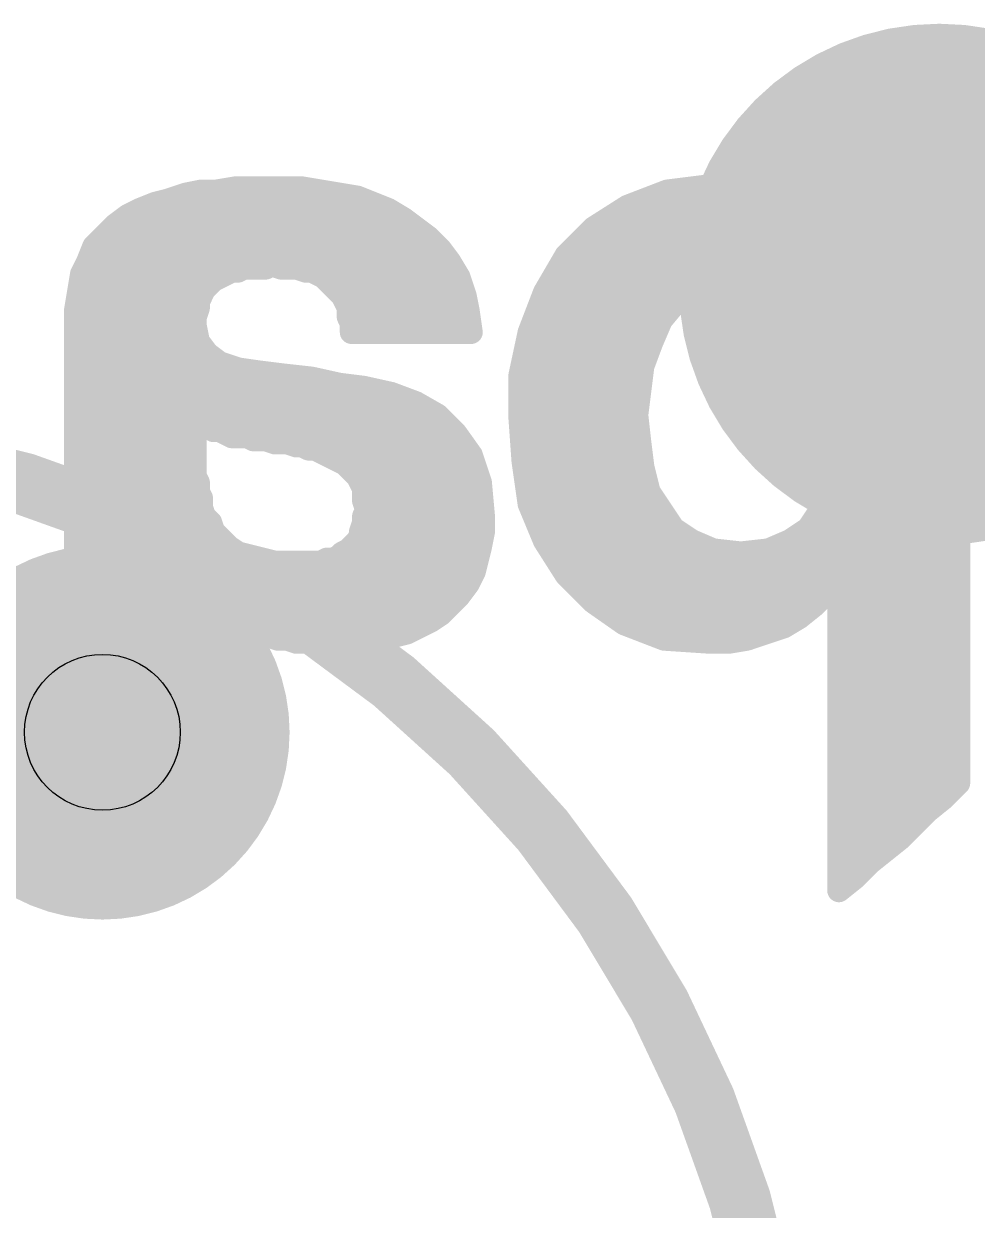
# Model space of a CAD drawing. Extents: x -39 to 68, y -12 to 30.
# Drawn here: x 13.713 to 16.824, y 18.762 to 22.63 of the extents above; entities that cross this region are included whole.
import ezdxf

# ---------------------------------------------------------------- set-up
doc = ezdxf.new("R2010")
doc.units = 0
for name, color, linetype in [('17', 110, 'CONTINUOUS'), ('21', 41, 'CONTINUOUS'), ('22', 40, 'CONTINUOUS'), ('30', 253, 'CONTINUOUS'), ('44', 253, 'CONTINUOUS')]:
    doc.layers.add(name, color=color, linetype=linetype)

# ---------------------------------------------------------------- blocks, each defined once
blk = doc.blocks.new('ROUNDP')
at = {"const_width": 0.5}
blk.add_lwpolyline([(0, -0.25, 1), (0, 0.25, 1), (0, -0.25)], format="xyb", dxfattribs=at)

msp = doc.modelspace()

# ---------------------------------------------------------------- linework, layer by layer
at = {"layer": '21'}
for points, const_width in [([(16.7, 21.38, 1), (16.7, 22.18, 1), (16.7, 21.38)], 0.9), ([(12.7, 14.28, 1), (12.7, 21.28, 1), (12.7, 14.28)], 0.2032)]:
    msp.add_lwpolyline(points, format="xyb", dxfattribs=dict(at, const_width=const_width))
at = {"layer": '22', "const_width": 0.0762}
for points in [[(14.4025, 22.094), (14.3425, 22.084)], [(14.6225, 22.094), (14.4025, 22.094)], [(14.8025, 22.064), (14.6225, 22.094)], [(15.9725, 22.104), (15.8125, 22.084)], [(15.9245, 22.098), (16.0085, 22.098)], [(16.1525, 22.074), (15.9725, 22.104)], [(14.1825, 22.054), (14.1425, 22.044)], [(14.2425, 22.074), (14.1825, 22.054)], [(14.2925, 22.084), (14.2425, 22.074)], [(14.3425, 22.084), (14.2925, 22.084)], [(14.9025, 22.024), (14.8025, 22.064)], [(15.8125, 22.084), (15.6825, 22.034)], [(16.2125, 22.044), (16.1525, 22.074)], [(16.4425, 22.054), (16.3925, 22.064)], [(16.3925, 22.064), (16.3925, 21.884)], [(16.4825, 22.044), (16.4425, 22.054)], [(14.0925, 22.024), (14.0525, 22.004)], [(14.0881, 22.0218), (14.9062, 22.0218)], [(14.1425, 22.044), (14.0925, 22.024)], [(14.9525, 21.994), (14.9025, 22.024)], [(15.6825, 22.034), (15.5725, 21.964)], [(15.6633, 22.0218), (16.2495, 22.0218)], [(16.3125, 21.984), (16.2125, 22.044)], [(16.3925, 22.0218), (16.6335, 22.0218)], [(16.5825, 22.024), (16.4825, 22.044)], [(16.6225, 22.024), (16.5825, 22.024)], [(16.6725, 22.014), (16.6225, 22.024)], [(16.7125, 22.004), (16.6725, 22.014)], [(14.0125, 21.974), (13.9425, 21.904)], [(14.0525, 22.004), (14.0125, 21.974)], [(15.0325, 21.934), (14.9525, 21.994)], [(16.3925, 21.884), (16.3125, 21.984)], [(16.7625, 21.994), (16.7125, 22.004)], [(16.7625, 20.154), (16.7625, 21.994)], [(13.9841, 21.9456), (15.017, 21.9456)], [(15.5725, 21.964), (15.4825, 21.874)], [(15.5541, 21.9456), (16.3432, 21.9456)], [(16.3925, 21.9456), (16.7625, 21.9456)], [(13.9425, 21.904), (13.9225, 21.854)], [(15.0725, 21.894), (15.0325, 21.934)], [(13.9287, 21.8694), (15.091, 21.8694)], [(15.1025, 21.854), (15.0725, 21.894)], [(15.4825, 21.874), (15.4125, 21.754)], [(15.4798, 21.8694), (16.7625, 21.8694)], [(13.9225, 21.854), (13.9025, 21.814)], [(14.3325, 21.794), (14.3925, 21.824)], [(14.3925, 21.824), (14.4125, 21.824)], [(14.4125, 21.824), (14.4325, 21.834)], [(14.4325, 21.834), (14.5025, 21.834)], [(14.5025, 21.834), (14.5225, 21.844)], [(14.5225, 21.844), (14.5525, 21.834)], [(14.5525, 21.834), (14.6025, 21.834)], [(14.6025, 21.834), (14.6325, 21.824)], [(14.6325, 21.824), (14.6525, 21.824)], [(14.6525, 21.824), (14.6925, 21.804)], [(15.1325, 21.804), (15.1025, 21.854)], [(13.9025, 21.814), (13.8825, 21.694)], [(13.899, 21.7932), (14.3317, 21.7932)], [(14.3025, 21.764), (14.3325, 21.794)], [(14.6925, 21.804), (14.7525, 21.744)], [(14.7033, 21.7932), (15.1361, 21.7932)], [(15.1525, 21.744), (15.1325, 21.804)], [(15.4354, 21.7932), (15.9706, 21.7932)], [(15.9025, 21.764), (15.9725, 21.794)], [(15.9725, 21.794), (16.0525, 21.804)], [(16.0525, 21.804), (16.1425, 21.794)], [(16.1425, 21.794), (16.2125, 21.764)], [(16.1444, 21.7932), (16.7625, 21.7932)], [(14.2825, 21.724), (14.3025, 21.764)], [(14.7525, 21.744), (14.7725, 21.704)], [(15.1625, 21.694), (15.1525, 21.744)], [(15.4125, 21.754), (15.3625, 21.624)], [(15.8425, 21.724), (15.9025, 21.764)], [(16.2125, 21.764), (16.2725, 21.724)], [(13.8863, 21.717), (14.2825, 21.717)], [(14.2725, 21.674), (14.2825, 21.704)], [(14.2825, 21.704), (14.2825, 21.724)], [(14.766, 21.717), (15.1579, 21.717)], [(14.7725, 21.704), (14.7725, 21.674)], [(15.3983, 21.717), (15.8367, 21.717)], [(15.7925, 21.664), (15.8425, 21.724)], [(16.2725, 21.724), (16.3225, 21.664)], [(16.2783, 21.717), (16.7625, 21.717)], [(13.8825, 21.694), (13.8825, 20.794)], [(14.2725, 21.644), (14.2725, 21.674)], [(14.7725, 21.674), (14.7825, 21.654)], [(15.1725, 21.624), (15.1625, 21.694)], [(15.7625, 21.594), (15.7925, 21.664)], [(16.3225, 21.664), (16.3525, 21.594)], [(13.8825, 21.6408), (14.2731, 21.6408)], [(14.2825, 21.594), (14.2725, 21.644)], [(14.7825, 21.654), (14.7825, 21.624)], [(14.7825, 21.6408), (15.1701, 21.6408)], [(15.369, 21.6408), (15.7826, 21.6408)], [(16.3324, 21.6408), (16.7625, 21.6408)], [(14.3125, 21.554), (14.2825, 21.594)], [(14.7825, 21.624), (15.1725, 21.624)], [(15.3625, 21.624), (15.3325, 21.484)], [(15.7325, 21.514), (15.7625, 21.594)], [(16.3525, 21.594), (16.3925, 21.434)], [(13.8825, 21.5646), (14.3046, 21.5646)], [(14.3525, 21.524), (14.3125, 21.554)], [(15.3498, 21.5646), (15.7515, 21.5646)], [(16.3599, 21.5646), (16.7625, 21.5646)], [(14.4125, 21.504), (14.3525, 21.524)], [(15.7125, 21.354), (15.7325, 21.514)], [(13.8825, 21.4884), (14.4814, 21.4884)], [(14.4825, 21.494), (14.4125, 21.504)], [(14.4825, 21.494), (14.4425, 21.284)], [(14.4425, 21.284), (14.4825, 21.494)], [(14.4814, 21.4884), (14.5273, 21.4884)], [(14.5625, 21.484), (14.4825, 21.494)], [(14.6525, 21.474), (14.5625, 21.484)], [(14.7425, 21.454), (14.6525, 21.474)], [(15.3325, 21.484), (15.3325, 21.344)], [(15.3334, 21.4884), (15.7293, 21.4884)], [(16.3789, 21.4884), (16.7625, 21.4884)], [(14.6625, 21.244), (14.7425, 21.454)], [(14.7425, 21.454), (14.6625, 21.244)], [(14.8225, 21.444), (14.7425, 21.454)], [(14.9125, 21.424), (14.8225, 21.444)], [(16.3925, 21.434), (16.3925, 21.264)], [(13.8825, 21.4122), (14.4669, 21.4122)], [(14.4669, 21.4122), (14.7266, 21.4122)], [(14.7266, 21.4122), (14.944, 21.4122)], [(14.9925, 21.394), (14.9125, 21.424)], [(15.0625, 21.354), (14.9925, 21.394)], [(15.3325, 21.4122), (15.7198, 21.4122)], [(16.3925, 21.4122), (16.7625, 21.4122)], [(13.8825, 21.336), (14.2725, 21.336)], [(14.2725, 21.154), (14.2725, 21.344)], [(14.2725, 21.344), (14.2925, 21.334)], [(14.2885, 21.336), (14.4524, 21.336)], [(14.2925, 21.334), (14.3025, 21.324)], [(14.3025, 21.324), (14.3225, 21.314)], [(14.4524, 21.336), (14.6975, 21.336)], [(14.6976, 21.336), (15.0805, 21.336)], [(15.1225, 21.294), (15.0625, 21.354)], [(15.7125, 21.354), (15.3325, 21.344)], [(15.3325, 21.344), (15.7125, 21.354)], [(15.3325, 21.344), (15.3425, 21.204)], [(15.3331, 21.336), (15.7145, 21.336)], [(15.7225, 21.264), (15.7125, 21.354)], [(16.3925, 21.336), (16.7625, 21.336)], [(14.3225, 21.314), (14.3325, 21.304)], [(14.3325, 21.304), (14.3525, 21.304)], [(14.3525, 21.304), (14.3925, 21.284)], [(14.3925, 21.284), (14.4425, 21.284)], [(14.4425, 21.284), (14.4625, 21.274)], [(15.1725, 21.224), (15.1225, 21.294)], [(13.8825, 21.2598), (14.2725, 21.2598)], [(14.4625, 21.274), (14.5025, 21.274)], [(14.5025, 21.274), (14.5325, 21.264)], [(14.5325, 21.264), (14.5725, 21.264)], [(14.5725, 21.264), (14.6025, 21.254)], [(14.5851, 21.2598), (14.6685, 21.2598)], [(14.6025, 21.254), (14.6225, 21.254)], [(14.6225, 21.254), (14.6425, 21.244)], [(14.6425, 21.244), (14.6625, 21.244)], [(14.6625, 21.244), (14.7625, 21.194)], [(14.6685, 21.2598), (15.1469, 21.2598)], [(15.3385, 21.2598), (15.723, 21.2598)], [(15.7325, 21.184), (15.7225, 21.264)], [(16.3925, 21.264), (16.3525, 21.104)], [(16.3915, 21.2598), (16.7625, 21.2598)], [(15.2025, 21.134), (15.1725, 21.224)], [(15.3425, 21.204), (15.3625, 21.064)], [(13.8825, 21.1836), (14.2725, 21.1836)], [(14.7625, 21.194), (14.8025, 21.154)], [(14.7729, 21.1836), (15.186, 21.1836)], [(15.3454, 21.1836), (15.7326, 21.1836)], [(15.7525, 21.104), (15.7325, 21.184)], [(16.3724, 21.1836), (16.7625, 21.1836)], [(14.2825, 21.134), (14.2725, 21.154)], [(14.2825, 21.104), (14.2825, 21.134)], [(14.8025, 21.154), (14.8225, 21.114)], [(15.2125, 21.024), (15.2025, 21.134)], [(13.8825, 21.1074), (14.2825, 21.1074)], [(14.2925, 21.084), (14.2825, 21.104)], [(14.2925, 21.054), (14.2925, 21.084)], [(14.8225, 21.114), (14.8225, 21.074)], [(14.8225, 21.1074), (15.2049, 21.1074)], [(15.3563, 21.1074), (15.7517, 21.1074)], [(15.4125, 20.944), (15.7525, 21.104)], [(15.7525, 21.104), (15.4125, 20.944)], [(15.8325, 20.984), (15.7525, 21.104)], [(16.3525, 21.104), (16.2725, 20.984)], [(16.3534, 21.1074), (16.7625, 21.1074)], [(14.3025, 21.024), (14.2925, 21.054)], [(14.8225, 21.074), (14.8325, 21.044)], [(15.3625, 21.064), (15.4125, 20.944)], [(13.8825, 21.0312), (14.3001, 21.0312)], [(14.3225, 21.004), (14.3025, 21.024)], [(14.8325, 21.044), (14.8225, 21.024)], [(14.8225, 21.024), (14.8225, 21.004)], [(14.8261, 21.0312), (15.2118, 21.0312)], [(15.2125, 20.974), (15.2125, 21.024)], [(15.3762, 21.0312), (15.5978, 21.0312)], [(15.5978, 21.0312), (15.801, 21.0312)], [(16.304, 21.0312), (16.7625, 21.0312)], [(14.3325, 20.974), (14.3225, 21.004)], [(14.3825, 20.924), (14.3325, 20.974)], [(14.8225, 21.004), (14.8125, 20.974)], [(14.8125, 20.974), (14.8125, 20.964)], [(15.2025, 20.924), (15.2125, 20.974)], [(15.8925, 20.944), (15.8325, 20.984)], [(16.2725, 20.984), (16.2125, 20.944)], [(13.8825, 20.955), (14.3515, 20.955)], [(14.8025, 20.944), (14.7725, 20.914)], [(14.8125, 20.964), (14.8025, 20.944)], [(14.808, 20.955), (15.2087, 20.955)], [(15.4079, 20.955), (15.4359, 20.955)], [(15.4125, 20.944), (15.4825, 20.834)], [(15.4359, 20.955), (15.876, 20.955)], [(15.9625, 20.914), (15.8925, 20.944)], [(16.2125, 20.944), (16.1425, 20.914)], [(16.229, 20.955), (16.7625, 20.955)], [(14.4125, 20.904), (14.3825, 20.924)], [(14.5325, 20.874), (14.4125, 20.904)], [(14.7425, 20.894), (14.7225, 20.884)], [(14.7525, 20.904), (14.7425, 20.894)], [(14.7725, 20.914), (14.7525, 20.904)], [(15.1825, 20.844), (15.2025, 20.924)], [(16.0525, 20.904), (15.9625, 20.914)], [(16.1425, 20.914), (16.0525, 20.904)], [(13.8825, 20.8788), (14.5133, 20.8788)], [(14.6825, 20.874), (14.5325, 20.874)], [(14.7025, 20.884), (14.6825, 20.874)], [(14.6921, 20.8788), (15.1912, 20.8788)], [(14.7225, 20.884), (14.7025, 20.884)], [(15.454, 20.8788), (16.7625, 20.8788)], [(15.1625, 20.804), (15.1825, 20.844)], [(15.4825, 20.834), (15.5725, 20.744)], [(16.3325, 20.774), (16.3725, 20.824)], [(16.3725, 20.824), (16.3725, 19.804)], [(13.8825, 20.794), (13.8725, 20.774)], [(13.8725, 20.774), (13.8725, 20.734)], [(13.8825, 20.8026), (15.1615, 20.8026)], [(14.2625, 20.764), (14.2625, 20.784)], [(14.2625, 20.784), (14.2825, 20.764)], [(15.1325, 20.764), (15.1625, 20.804)], [(15.5139, 20.8026), (16.3554, 20.8026)], [(16.2925, 20.734), (16.3325, 20.774)], [(16.3725, 20.8026), (16.7625, 20.8026)], [(14.2525, 20.754), (14.2625, 20.764)], [(14.2525, 20.694), (14.2525, 20.754)], [(14.2825, 20.764), (14.3025, 20.734)], [(15.0725, 20.704), (15.1325, 20.764)], [(15.5725, 20.744), (15.6725, 20.674)], [(13.8625, 20.704), (13.8525, 20.684)], [(13.8725, 20.734), (13.8625, 20.714)], [(13.8625, 20.714), (13.8625, 20.704)], [(13.8687, 20.7264), (14.2525, 20.7264)], [(14.3025, 20.734), (14.3325, 20.714)], [(14.3139, 20.7264), (15.0949, 20.7264)], [(14.3325, 20.714), (14.3625, 20.704)], [(14.3625, 20.704), (14.3925, 20.684)], [(15.0425, 20.684), (15.0725, 20.704)], [(15.5976, 20.7264), (16.283, 20.7264)], [(16.2425, 20.694), (16.2925, 20.734)], [(16.3725, 20.7264), (16.7625, 20.7264)], [(13.8525, 20.674), (13.8425, 20.654)], [(13.8525, 20.684), (13.8525, 20.674)], [(14.2325, 20.664), (14.2425, 20.674)], [(14.2325, 20.644), (14.2325, 20.664)], [(14.2425, 20.684), (14.2525, 20.694)], [(14.2425, 20.674), (14.2425, 20.684)], [(14.3925, 20.684), (14.4125, 20.674)], [(14.4125, 20.674), (14.4425, 20.654)], [(14.9625, 20.644), (15.0425, 20.684)], [(15.6725, 20.674), (15.8025, 20.624)], [(16.0725, 20.624), (16.1925, 20.664)], [(16.1925, 20.664), (16.2425, 20.694)], [(13.8425, 20.654), (13.8425, 20.644)], [(13.8425, 20.6502), (14.2325, 20.6502)], [(13.8425, 20.644), (14.2325, 20.644)], [(14.4425, 20.654), (14.4725, 20.644)], [(14.4539, 20.6502), (14.9749, 20.6502)], [(14.4725, 20.644), (14.5125, 20.634)], [(14.5125, 20.634), (14.5425, 20.624)], [(14.5425, 20.624), (14.5725, 20.624)], [(14.5725, 20.624), (14.6025, 20.614)], [(14.8825, 20.614), (14.9225, 20.634)], [(14.9225, 20.634), (14.9625, 20.644)], [(15.7344, 20.6502), (16.1511, 20.6502)], [(15.8025, 20.624), (15.9525, 20.614)], [(16.0125, 20.614), (16.0725, 20.624)], [(16.3725, 20.6502), (16.7625, 20.6502)], [(14.6025, 20.614), (14.6725, 20.614)], [(14.6725, 20.614), (14.7025, 20.604)], [(14.7025, 20.604), (14.7825, 20.604)], [(14.7825, 20.604), (14.8325, 20.614)], [(14.8325, 20.614), (14.8825, 20.614)], [(15.9525, 20.614), (16.0125, 20.614)], [(16.3725, 20.574), (16.7625, 20.574)], [(16.3725, 20.4978), (16.7625, 20.4978)], [(16.3725, 20.4216), (16.7625, 20.4216)], [(16.3725, 20.3454), (16.7625, 20.3454)], [(16.3725, 20.2692), (16.7625, 20.2692)], [(16.3725, 20.193), (16.7625, 20.193)], [(16.3725, 20.1168), (16.7253, 20.1168)], [(16.7125, 20.104), (16.7625, 20.154)], [(16.6625, 20.064), (16.7125, 20.104)], [(16.3725, 20.0406), (16.6391, 20.0406)], [(16.5725, 19.974), (16.6625, 20.064)], [(16.3725, 19.9644), (16.5605, 19.9644)], [(16.4725, 19.894), (16.5725, 19.974)], [(16.3725, 19.8882), (16.4667, 19.8882)], [(16.4225, 19.844), (16.4725, 19.894)], [(16.3725, 19.804), (16.4225, 19.844)], [(16.3725, 19.812), (16.3825, 19.812)]]:
    msp.add_lwpolyline(points, dxfattribs=at)
at = {"layer": '22', "const_width": 0.0381}
for points in [[(14.4025, 22.1131, 1), (14.4025, 22.075)], [(14.4056, 22.0752, 1), (14.3994, 22.1128)], [(14.6256, 22.1128, 1), (14.6194, 22.0752)], [(14.6225, 22.075, 1), (14.6225, 22.1131)], [(15.9245, 22.1171, 1), (15.9245, 22.079)], [(15.9756, 22.1228, 1), (15.9694, 22.0852)], [(15.9749, 22.0851, 1), (15.9701, 22.1229)], [(16.0085, 22.079, 1), (16.0085, 22.1171)], [(14.1765, 22.0721, 1), (14.1885, 22.0359)], [(14.1871, 22.0355, 1), (14.1779, 22.0725)], [(14.2388, 22.0927, 1), (14.2462, 22.0553)], [(14.2485, 22.0559, 1), (14.2365, 22.0921)], [(14.2925, 22.103, 1), (14.2925, 22.0649)], [(14.2962, 22.0653, 1), (14.2888, 22.1027)], [(14.3394, 22.1028, 1), (14.3456, 22.0652)], [(14.3425, 22.0649, 1), (14.3425, 22.103)], [(14.8096, 22.0817, 1), (14.7954, 22.0463)], [(14.7994, 22.0452, 1), (14.8056, 22.0828)], [(15.8101, 22.1029, 1), (15.8149, 22.0651)], [(15.8193, 22.0662, 1), (15.8057, 22.1018)], [(16.161, 22.091, 1), (16.144, 22.057)], [(16.1494, 22.0552, 1), (16.1556, 22.0928)], [(16.3962, 22.0827, 1), (16.3888, 22.0453)], [(16.4116, 22.064, 1), (16.3735, 22.064)], [(16.4471, 22.0725, 1), (16.4379, 22.0355)], [(16.4388, 22.0353, 1), (16.4462, 22.0727)], [(14.0881, 22.0409, 1), (14.0881, 22.0028)], [(14.0854, 22.0417, 1), (14.0996, 22.0063)], [(14.101, 22.007, 1), (14.084, 22.041)], [(14.1379, 22.0625, 1), (14.1471, 22.0255)], [(14.1496, 22.0263, 1), (14.1354, 22.0617)], [(14.9123, 22.0403, 1), (14.8927, 22.0077)], [(14.8954, 22.0063, 1), (14.9096, 22.0417)], [(14.9062, 22.0028, 1), (14.9062, 22.0409)], [(15.6633, 22.0409, 1), (15.6633, 22.0028)], [(15.6757, 22.0518, 1), (15.6893, 22.0162)], [(15.6927, 22.0179, 1), (15.6723, 22.0501)], [(16.2223, 22.0603, 1), (16.2027, 22.0277)], [(16.204, 22.027, 1), (16.221, 22.061)], [(16.2495, 22.0028, 1), (16.2495, 22.0409)], [(16.3925, 22.0409, 1), (16.3925, 22.0028)], [(16.4862, 22.0627, 1), (16.4788, 22.0253)], [(16.4779, 22.0255, 1), (16.4871, 22.0625)], [(16.5825, 22.0431, 1), (16.5825, 22.005)], [(16.5788, 22.0053, 1), (16.5862, 22.0427)], [(16.6262, 22.0427, 1), (16.6188, 22.0053)], [(16.6225, 22.005, 1), (16.6225, 22.0431)], [(16.6335, 22.0028, 1), (16.6335, 22.0409)], [(16.6771, 22.0325, 1), (16.6679, 21.9955)], [(16.6688, 21.9953, 1), (16.6762, 22.0327)], [(14.026, 21.9605, 1), (13.999, 21.9875)], [(14.044, 22.021, 1), (14.061, 21.987)], [(14.0639, 21.9888, 1), (14.0411, 22.0192)], [(14.9639, 22.0092, 1), (14.9411, 21.9788)], [(14.9427, 21.9777, 1), (14.9623, 22.0103)], [(16.3274, 21.9959, 1), (16.2976, 21.9721)], [(16.3027, 21.9677, 1), (16.3223, 22.0003)], [(16.7162, 22.0227, 1), (16.7088, 21.9853)], [(16.7079, 21.9855, 1), (16.7171, 22.0225)], [(16.7815, 21.994, 1), (16.7434, 21.994)], [(16.7588, 21.9753, 1), (16.7662, 22.0127)], [(13.9841, 21.9647, 1), (13.9841, 21.9266)], [(14.0011, 21.9892, 1), (14.0239, 21.9588)], [(15.017, 21.9266, 1), (15.017, 21.9647)], [(15.5541, 21.9647, 1), (15.5541, 21.9266)], [(15.5623, 21.9801, 1), (15.5827, 21.9479)], [(15.586, 21.9505, 1), (15.559, 21.9775)], [(16.3432, 21.9266, 1), (16.3432, 21.9647)], [(16.3925, 21.9647, 1), (16.3925, 21.9266)], [(16.7625, 21.9266, 1), (16.7625, 21.9647)], [(13.929, 21.9175, 1), (13.956, 21.8905)], [(13.9602, 21.8969, 1), (13.9248, 21.9111)], [(15.046, 21.9475, 1), (15.019, 21.9205)], [(15.0211, 21.9188, 1), (15.0439, 21.9492)], [(13.9287, 21.8885, 1), (13.9287, 21.8504)], [(15.0877, 21.9054, 1), (15.0573, 21.8826)], [(15.059, 21.8805, 1), (15.086, 21.9075)], [(15.091, 21.8504, 1), (15.091, 21.8885)], [(15.4798, 21.8885, 1), (15.4798, 21.8504)], [(15.469, 21.8875, 1), (15.496, 21.8605)], [(15.499, 21.8644, 1), (15.466, 21.8836)], [(16.3735, 21.884, 1), (16.4116, 21.884)], [(16.3776, 21.8721, 1), (16.4074, 21.8959)], [(16.7625, 21.8504, 1), (16.7625, 21.8885)], [(13.9048, 21.8611, 1), (13.9402, 21.8469)], [(13.9395, 21.8455, 1), (13.9055, 21.8625)], [(14.3925, 21.8431, 1), (14.3925, 21.805)], [(14.401, 21.807, 1), (14.384, 21.841)], [(14.404, 21.841, 1), (14.421, 21.807)], [(14.4125, 21.805, 1), (14.4125, 21.8431)], [(14.4325, 21.853, 1), (14.4325, 21.8149)], [(14.441, 21.817, 1), (14.424, 21.851)], [(14.494, 21.851, 1), (14.511, 21.817)], [(14.5025, 21.8149, 1), (14.5025, 21.853)], [(14.5285, 21.8621, 1), (14.5165, 21.8259)], [(14.531, 21.827, 1), (14.514, 21.861)], [(14.5525, 21.853, 1), (14.5525, 21.8149)], [(14.5465, 21.8159, 1), (14.5585, 21.8521)], [(14.6085, 21.8521, 1), (14.5965, 21.8159)], [(14.6025, 21.8149, 1), (14.6025, 21.853)], [(14.6325, 21.8431, 1), (14.6325, 21.805)], [(14.6265, 21.8059, 1), (14.6385, 21.8421)], [(14.661, 21.841, 1), (14.644, 21.807)], [(14.6525, 21.805, 1), (14.6525, 21.8431)], [(15.1188, 21.8638, 1), (15.0862, 21.8442)], [(15.0873, 21.8426, 1), (15.1177, 21.8654)], [(13.899, 21.8123, 1), (13.899, 21.7742)], [(13.8855, 21.8225, 1), (13.9195, 21.8055)], [(13.9213, 21.8109, 1), (13.8837, 21.8171)], [(14.324, 21.811, 1), (14.341, 21.777)], [(14.346, 21.7805, 1), (14.319, 21.8075)], [(14.3317, 21.7742, 1), (14.3317, 21.8123)], [(14.706, 21.8175, 1), (14.679, 21.7905)], [(14.684, 21.787, 1), (14.701, 21.821)], [(14.7033, 21.8123, 1), (14.7033, 21.7742)], [(15.1506, 21.81, 1), (15.1144, 21.798)], [(15.1162, 21.7942, 1), (15.1488, 21.8138)], [(15.1361, 21.7742, 1), (15.1361, 21.8123)], [(15.4354, 21.8123, 1), (15.4354, 21.7742)], [(15.9701, 21.8129, 1), (15.9749, 21.7751)], [(15.98, 21.7765, 1), (15.965, 21.8115)], [(15.9706, 21.7742, 1), (15.9706, 21.8123)], [(16.0546, 21.8229, 1), (16.0504, 21.7851)], [(16.0549, 21.7851, 1), (16.0501, 21.8229)], [(16.15, 21.8115, 1), (16.135, 21.7765)], [(16.1444, 21.8123, 1), (16.1444, 21.7742)], [(16.1404, 21.7751, 1), (16.1446, 21.8129)], [(16.7625, 21.7742, 1), (16.7625, 21.8123)], [(14.289, 21.7775, 1), (14.316, 21.7505)], [(14.3195, 21.7555, 1), (14.2855, 21.7725)], [(14.7695, 21.7525, 1), (14.7355, 21.7355)], [(15.1712, 21.7477, 1), (15.1338, 21.7403)], [(15.396, 21.7636, 1), (15.429, 21.7444)], [(15.4303, 21.7472, 1), (15.3947, 21.7608)], [(15.895, 21.7815, 1), (15.91, 21.7465)], [(15.9131, 21.7481, 1), (15.8919, 21.7799)], [(16.2231, 21.7799, 1), (16.2019, 21.7481)], [(16.205, 21.7465, 1), (16.22, 21.7815)], [(13.8863, 21.7361, 1), (13.8863, 21.698)], [(14.2655, 21.7325, 1), (14.2995, 21.7155)], [(14.3016, 21.724, 1), (14.2635, 21.724)], [(14.3006, 21.698, 1), (14.2644, 21.71)], [(14.2825, 21.698, 1), (14.2825, 21.7361)], [(14.739, 21.7305, 1), (14.766, 21.7575)], [(14.766, 21.7361, 1), (14.766, 21.698)], [(14.7916, 21.704, 1), (14.7535, 21.704)], [(15.1344, 21.738, 1), (15.1706, 21.75)], [(15.1579, 21.698, 1), (15.1579, 21.7361)], [(15.3983, 21.7361, 1), (15.3983, 21.698)], [(15.8319, 21.7399, 1), (15.8531, 21.7081)], [(15.8571, 21.7118, 1), (15.8279, 21.7362)], [(15.8367, 21.698, 1), (15.8367, 21.7361)], [(16.2871, 21.7362, 1), (16.2579, 21.7118)], [(16.2783, 21.7361, 1), (16.2783, 21.698)], [(16.2619, 21.7081, 1), (16.2831, 21.7399)], [(16.7625, 21.698, 1), (16.7625, 21.7361)], [(13.8637, 21.6971, 1), (13.9013, 21.6909)], [(13.9016, 21.694, 1), (13.8635, 21.694)], [(14.2916, 21.674, 1), (14.2535, 21.674)], [(14.2635, 21.704, 1), (14.3016, 21.704)], [(14.7895, 21.6825, 1), (14.7555, 21.6655)], [(14.7555, 21.6955, 1), (14.7895, 21.7125)], [(15.1814, 21.6967, 1), (15.1436, 21.6913)], [(15.1438, 21.6903, 1), (15.1812, 21.6977)], [(15.81, 21.6565, 1), (15.775, 21.6715)], [(16.34, 21.6715, 1), (16.305, 21.6565)], [(13.8825, 21.6599, 1), (13.8825, 21.6218)], [(14.2544, 21.68, 1), (14.2906, 21.668)], [(14.2912, 21.6477, 1), (14.2538, 21.6403)], [(14.2535, 21.644, 1), (14.2916, 21.644)], [(14.2731, 21.6218, 1), (14.2731, 21.6599)], [(14.7535, 21.674, 1), (14.7916, 21.674)], [(14.7825, 21.6599, 1), (14.7825, 21.6218)], [(14.8016, 21.654, 1), (14.7635, 21.654)], [(14.7655, 21.6455, 1), (14.7995, 21.6625)], [(15.1701, 21.6218, 1), (15.1701, 21.6599)], [(15.369, 21.6599, 1), (15.369, 21.6218)], [(15.7779, 21.6762, 1), (15.8071, 21.6518)], [(15.7826, 21.6218, 1), (15.7826, 21.6599)], [(16.3079, 21.6518, 1), (16.3371, 21.6762)], [(16.3324, 21.6599, 1), (16.3324, 21.6218)], [(16.7625, 21.6218, 1), (16.7625, 21.6599)], [(14.2977, 21.6054, 1), (14.2673, 21.5826)], [(14.7825, 21.6431, 1), (14.7825, 21.605)], [(14.7635, 21.624, 1), (14.8016, 21.624)], [(15.1536, 21.6213, 1), (15.1914, 21.6267)], [(15.1725, 21.605, 1), (15.1725, 21.6431)], [(15.3447, 21.6308, 1), (15.3803, 21.6172)], [(15.3811, 21.62, 1), (15.3439, 21.628)], [(15.7803, 21.5873, 1), (15.7447, 21.6007)], [(16.371, 21.5986, 1), (16.334, 21.5894)], [(13.8825, 21.5837, 1), (13.8825, 21.5456)], [(14.2638, 21.5903, 1), (14.3012, 21.5977)], [(14.3239, 21.5692, 1), (14.3011, 21.5388)], [(14.3046, 21.5456, 1), (14.3046, 21.5837)], [(15.3498, 21.5837, 1), (15.3498, 21.5456)], [(15.745, 21.6015, 1), (15.78, 21.5865)], [(15.7515, 21.5456, 1), (15.7515, 21.5837)], [(16.335, 21.5865, 1), (16.37, 21.6015)], [(16.3599, 21.5837, 1), (16.3599, 21.5456)], [(16.7625, 21.5456, 1), (16.7625, 21.5837)], [(14.2973, 21.5426, 1), (14.3277, 21.5654)], [(14.3585, 21.5421, 1), (14.3465, 21.5059)], [(14.3411, 21.5088, 1), (14.3639, 21.5392)], [(15.7514, 21.5116, 1), (15.7136, 21.5164)], [(13.8825, 21.5075, 1), (13.8825, 21.4694)], [(14.4152, 21.5229, 1), (14.4098, 21.4851)], [(14.4065, 21.4859, 1), (14.4185, 21.5221)], [(14.4814, 21.5075, 1), (14.4814, 21.4694)], [(14.4849, 21.5129, 1), (14.4801, 21.4751)], [(14.5012, 21.4904, 1), (14.4638, 21.4976)], [(14.5012, 21.4904, 1), (14.4638, 21.4976)], [(14.4798, 21.4751, 1), (14.4852, 21.5129)], [(14.4814, 21.4694, 1), (14.4814, 21.5075)], [(14.5273, 21.4694, 1), (14.5273, 21.5075)], [(14.5646, 21.5029, 1), (14.5604, 21.4651)], [(14.5601, 21.4651, 1), (14.5649, 21.5029)], [(14.6566, 21.4926, 1), (14.6484, 21.4554)], [(14.6504, 21.4551, 1), (14.6546, 21.4929)], [(15.3516, 21.484, 1), (15.3135, 21.484)], [(15.3334, 21.5075, 1), (15.3334, 21.4694)], [(15.7147, 21.5207, 1), (15.7503, 21.5073)], [(15.7293, 21.4694, 1), (15.7293, 21.5075)], [(16.3789, 21.5075, 1), (16.3789, 21.4694)], [(16.7625, 21.4694, 1), (16.7625, 21.5075)], [(14.7449, 21.4729, 1), (14.7401, 21.4351)], [(14.7603, 21.4472, 1), (14.7247, 21.4608)], [(14.7603, 21.4472, 1), (14.7247, 21.4608)], [(14.7384, 21.4354, 1), (14.7466, 21.4726)], [(14.8266, 21.4626, 1), (14.8184, 21.4254)], [(14.8201, 21.4251, 1), (14.8249, 21.4629)], [(15.3139, 21.488, 1), (15.3511, 21.48)], [(16.4116, 21.434, 1), (16.3735, 21.434)], [(13.8825, 21.4313, 1), (13.8825, 21.3932)], [(14.4669, 21.4313, 1), (14.4669, 21.3932)], [(14.4669, 21.3932, 1), (14.4669, 21.4313)], [(14.7266, 21.4313, 1), (14.7266, 21.3932)], [(14.7266, 21.3932, 1), (14.7266, 21.4313)], [(14.9192, 21.4418, 1), (14.9058, 21.4062)], [(14.9084, 21.4054, 1), (14.9166, 21.4426)], [(14.944, 21.3932, 1), (14.944, 21.4313)], [(15.002, 21.4105, 1), (14.983, 21.3775)], [(15.3325, 21.4313, 1), (15.3325, 21.3932)], [(15.7198, 21.3932, 1), (15.7198, 21.4313)], [(16.3925, 21.4313, 1), (16.3925, 21.3932)], [(16.374, 21.4294, 1), (16.411, 21.4386)], [(16.7625, 21.3932, 1), (16.7625, 21.4313)], [(14.9858, 21.3762, 1), (14.9992, 21.4118)], [(13.8825, 21.3551, 1), (13.8825, 21.317)], [(14.281, 21.361, 1), (14.264, 21.327)], [(14.2916, 21.344, 1), (14.2535, 21.344)], [(14.2885, 21.3551, 1), (14.2885, 21.317)], [(14.2725, 21.317, 1), (14.2725, 21.3551)], [(14.306, 21.3475, 1), (14.279, 21.3205)], [(14.311, 21.341, 1), (14.294, 21.307)], [(14.284, 21.317, 1), (14.301, 21.351)], [(14.289, 21.3105, 1), (14.316, 21.3375)], [(14.4524, 21.3551, 1), (14.4524, 21.317)], [(14.4524, 21.317, 1), (14.4524, 21.3551)], [(14.6976, 21.3551, 1), (14.6976, 21.317)], [(14.6975, 21.317, 1), (14.6975, 21.3551)], [(15.076, 21.3675, 1), (15.049, 21.3405)], [(15.053, 21.3375, 1), (15.072, 21.3705)], [(15.0805, 21.317, 1), (15.0805, 21.3551)], [(15.332, 21.363, 1), (15.333, 21.325)], [(15.3515, 21.3454, 1), (15.3135, 21.3426)], [(15.332, 21.363, 1), (15.333, 21.325)], [(15.3135, 21.344, 1), (15.3516, 21.344)], [(15.3331, 21.3551, 1), (15.3331, 21.317)], [(15.7314, 21.3561, 1), (15.6936, 21.3519)], [(15.6936, 21.3564, 1), (15.7314, 21.3516)], [(15.713, 21.335, 1), (15.712, 21.373)], [(15.713, 21.335, 1), (15.712, 21.373)], [(15.7145, 21.317, 1), (15.7145, 21.3551)], [(16.3925, 21.3551, 1), (16.3925, 21.317)], [(16.7625, 21.317, 1), (16.7625, 21.3551)], [(14.336, 21.3275, 1), (14.309, 21.3005)], [(14.3325, 21.3231, 1), (14.3325, 21.285)], [(14.314, 21.297, 1), (14.331, 21.331)], [(14.319, 21.2905, 1), (14.346, 21.3175)], [(14.361, 21.321, 1), (14.344, 21.287)], [(14.3525, 21.285, 1), (14.3525, 21.3231)], [(14.3925, 21.3031, 1), (14.3925, 21.265)], [(14.384, 21.267, 1), (14.401, 21.301)], [(14.451, 21.301, 1), (14.434, 21.267)], [(14.4425, 21.265, 1), (14.4425, 21.3031)], [(15.138, 21.3051, 1), (15.107, 21.2829)], [(15.109, 21.2805, 1), (15.136, 21.3075)], [(13.8825, 21.2789, 1), (13.8825, 21.2408)], [(14.2725, 21.2408, 1), (14.2725, 21.2789)], [(14.4238, 21.2876, 1), (14.4612, 21.2804)], [(14.4238, 21.2876, 1), (14.4612, 21.2804)], [(14.4625, 21.2931, 1), (14.4625, 21.255)], [(14.454, 21.257, 1), (14.471, 21.291)], [(14.5085, 21.2921, 1), (14.4965, 21.2559)], [(14.5025, 21.255, 1), (14.5025, 21.2931)], [(14.5325, 21.283, 1), (14.5325, 21.2449)], [(14.5265, 21.2459, 1), (14.5385, 21.2821)], [(14.5785, 21.2821, 1), (14.5665, 21.2459)], [(14.5851, 21.2789, 1), (14.5851, 21.2408)], [(14.5725, 21.2449, 1), (14.5725, 21.283)], [(14.6025, 21.2731, 1), (14.6025, 21.235)], [(14.5965, 21.2359, 1), (14.6085, 21.2721)], [(14.631, 21.271, 1), (14.614, 21.237)], [(14.6225, 21.235, 1), (14.6225, 21.2731)], [(14.6425, 21.263, 1), (14.6425, 21.2249)], [(14.634, 21.227, 1), (14.651, 21.261)], [(14.671, 21.261, 1), (14.654, 21.227)], [(14.6685, 21.2789, 1), (14.6685, 21.2408)], [(14.6625, 21.2249, 1), (14.6625, 21.263)], [(14.6685, 21.2408, 1), (14.6685, 21.2789)], [(15.1469, 21.2408, 1), (15.1469, 21.2789)], [(15.3385, 21.2789, 1), (15.3385, 21.2408)], [(15.7414, 21.2664, 1), (15.7036, 21.2616)], [(15.7036, 21.2619, 1), (15.7414, 21.2661)], [(15.723, 21.2408, 1), (15.723, 21.2789)], [(16.3915, 21.2789, 1), (16.3915, 21.2408)], [(16.3735, 21.264, 1), (16.4116, 21.264)], [(16.411, 21.2594, 1), (16.374, 21.2686)], [(16.7625, 21.2408, 1), (16.7625, 21.2789)], [(14.6447, 21.2508, 1), (14.6803, 21.2372)], [(14.6447, 21.2508, 1), (14.6803, 21.2372)], [(15.1906, 21.23, 1), (15.1544, 21.218)], [(15.157, 21.2129, 1), (15.188, 21.2351)], [(15.3614, 21.2067, 1), (15.3236, 21.2013)], [(13.8825, 21.2027, 1), (13.8825, 21.1646)], [(14.2725, 21.1646, 1), (14.2725, 21.2027)], [(14.776, 21.2075, 1), (14.749, 21.1805)], [(14.7729, 21.2027, 1), (14.7729, 21.1646)], [(14.754, 21.177, 1), (14.771, 21.211)], [(15.186, 21.1646, 1), (15.186, 21.2027)], [(15.3235, 21.2026, 1), (15.3615, 21.2054)], [(15.3454, 21.2027, 1), (15.3454, 21.1646)], [(15.751, 21.1886, 1), (15.714, 21.1794)], [(15.7136, 21.1816, 1), (15.7514, 21.1864)], [(15.7326, 21.1646, 1), (15.7326, 21.2027)], [(16.3724, 21.2027, 1), (16.3724, 21.1646)], [(16.7625, 21.1646, 1), (16.7625, 21.2027)], [(14.2895, 21.1625, 1), (14.2555, 21.1455)], [(14.2535, 21.154, 1), (14.2916, 21.154)], [(14.3016, 21.134, 1), (14.2635, 21.134)], [(14.2655, 21.1255, 1), (14.2995, 21.1425)], [(14.8195, 21.1625, 1), (14.7855, 21.1455)], [(14.789, 21.1405, 1), (14.816, 21.1675)], [(15.2215, 21.1357, 1), (15.1835, 21.1323)], [(13.8825, 21.1265, 1), (13.8825, 21.0884)], [(14.2995, 21.1125, 1), (14.2655, 21.0955)], [(14.2635, 21.104, 1), (14.3016, 21.104)], [(14.3116, 21.084, 1), (14.2735, 21.084)], [(14.2825, 21.0884, 1), (14.2825, 21.1265)], [(14.8416, 21.114, 1), (14.8035, 21.114)], [(14.8225, 21.1265, 1), (14.8225, 21.0884)], [(14.8055, 21.1055, 1), (14.8395, 21.1225)], [(15.1844, 21.128, 1), (15.2206, 21.14)], [(15.2049, 21.0884, 1), (15.2049, 21.1265)], [(15.3563, 21.1265, 1), (15.3563, 21.0884)], [(15.7684, 21.1146, 1), (15.7366, 21.0934)], [(15.734, 21.0994, 1), (15.771, 21.1086)], [(15.7606, 21.0868, 1), (15.7444, 21.1212)], [(15.7606, 21.0868, 1), (15.7444, 21.1212)], [(15.7517, 21.0884, 1), (15.7517, 21.1265)], [(16.334, 21.1086, 1), (16.371, 21.0994)], [(16.3534, 21.1265, 1), (16.3534, 21.0884)], [(16.3684, 21.0934, 1), (16.3366, 21.1146)], [(16.7625, 21.0884, 1), (16.7625, 21.1265)], [(14.3106, 21.06, 1), (14.2744, 21.048)], [(14.2755, 21.0755, 1), (14.3095, 21.0925)], [(14.8406, 21.08, 1), (14.8044, 21.068)], [(14.8035, 21.074, 1), (14.8416, 21.074)], [(15.3801, 21.0713, 1), (15.3449, 21.0567)], [(15.3436, 21.0613, 1), (15.3814, 21.0667)], [(13.8825, 21.0503, 1), (13.8825, 21.0122)], [(14.2735, 21.054, 1), (14.3116, 21.054)], [(14.316, 21.0375, 1), (14.289, 21.0105)], [(14.2844, 21.018, 1), (14.3206, 21.03)], [(14.3001, 21.0122, 1), (14.3001, 21.0503)], [(14.8416, 21.024, 1), (14.8035, 21.024)], [(14.8055, 21.0325, 1), (14.8395, 21.0155)], [(14.8261, 21.0503, 1), (14.8261, 21.0122)], [(14.8144, 21.038, 1), (14.8506, 21.05)], [(14.8495, 21.0355, 1), (14.8155, 21.0525)], [(15.2316, 21.024, 1), (15.1935, 21.024)], [(15.1935, 21.0223, 1), (15.2315, 21.0257)], [(15.2118, 21.0122, 1), (15.2118, 21.0503)], [(15.3762, 21.0503, 1), (15.3762, 21.0122)], [(15.5978, 21.0503, 1), (15.5978, 21.0122)], [(15.5978, 21.0122, 1), (15.5978, 21.0503)], [(15.801, 21.0122, 1), (15.801, 21.0503)], [(16.304, 21.0503, 1), (16.304, 21.0122)], [(16.7625, 21.0122, 1), (16.7625, 21.0503)], [(14.3406, 21.01, 1), (14.3044, 20.998)], [(14.309, 20.9905, 1), (14.336, 21.0175)], [(14.346, 20.9875, 1), (14.319, 20.9605)], [(14.8316, 20.974, 1), (14.7934, 20.974)], [(14.8035, 21.004, 1), (14.8416, 21.004)], [(14.8406, 20.998, 1), (14.8044, 21.01)], [(15.2312, 20.9703, 1), (15.1938, 20.9777)], [(15.8431, 20.9999, 1), (15.8219, 20.9681)], [(15.8166, 20.9734, 1), (15.8484, 20.9946)], [(16.2566, 20.9946, 1), (16.2884, 20.9734)], [(16.2831, 20.9681, 1), (16.2619, 20.9999)], [(13.8825, 20.9741, 1), (13.8825, 20.936)], [(14.3144, 20.968, 1), (14.3506, 20.98)], [(14.3515, 20.936, 1), (14.3515, 20.9741)], [(14.7855, 20.9525, 1), (14.8195, 20.9355)], [(14.808, 20.9741, 1), (14.808, 20.936)], [(14.816, 20.9305, 1), (14.789, 20.9575)], [(14.7944, 20.98, 1), (14.8306, 20.968)], [(14.7934, 20.964, 1), (14.8316, 20.964)], [(14.8295, 20.9555, 1), (14.7955, 20.9725)], [(15.1935, 20.974, 1), (15.2316, 20.974)], [(15.2087, 20.936, 1), (15.2087, 20.9741)], [(15.4079, 20.9741, 1), (15.4079, 20.936)], [(15.4286, 20.9542, 1), (15.3964, 20.9338)], [(15.4044, 20.9612, 1), (15.4206, 20.9268)], [(15.4044, 20.9612, 1), (15.4206, 20.9268)], [(15.3949, 20.9367, 1), (15.4301, 20.9513)], [(15.4359, 20.9741, 1), (15.4359, 20.936)], [(15.4359, 20.936, 1), (15.4359, 20.9741)], [(15.9, 20.9615, 1), (15.885, 20.9265)], [(15.876, 20.936, 1), (15.876, 20.9741)], [(15.8819, 20.9281, 1), (15.9031, 20.9599)], [(16.2019, 20.9599, 1), (16.2231, 20.9281)], [(16.22, 20.9265, 1), (16.205, 20.9615)], [(16.229, 20.9741, 1), (16.229, 20.936)], [(16.7625, 20.936, 1), (16.7625, 20.9741)], [(14.3931, 20.9399, 1), (14.3719, 20.9081)], [(14.369, 20.9105, 1), (14.396, 20.9375)], [(14.4171, 20.9225, 1), (14.4079, 20.8855)], [(14.4019, 20.8881, 1), (14.4231, 20.9199)], [(14.744, 20.921, 1), (14.761, 20.887)], [(14.751, 20.877, 1), (14.734, 20.911)], [(14.766, 20.8905, 1), (14.739, 20.9175)], [(14.759, 20.9275, 1), (14.786, 20.9005)], [(14.781, 20.897, 1), (14.764, 20.931)], [(15.1838, 20.9277, 1), (15.2212, 20.9203)], [(15.221, 20.9194, 1), (15.184, 20.9286)], [(15.9646, 20.9329, 1), (15.9604, 20.8951)], [(15.955, 20.8965, 1), (15.97, 20.9315)], [(16.0504, 20.9229, 1), (16.0546, 20.8851)], [(16.0504, 20.8851, 1), (16.0546, 20.9229)], [(16.135, 20.9315, 1), (16.15, 20.8965)], [(16.1446, 20.8951, 1), (16.1404, 20.9329)], [(13.8825, 20.8979, 1), (13.8825, 20.8598)], [(14.5133, 20.8598, 1), (14.5133, 20.8979)], [(14.5325, 20.8931, 1), (14.5325, 20.855)], [(14.5279, 20.8555, 1), (14.5371, 20.8925)], [(14.674, 20.891, 1), (14.691, 20.857)], [(14.6921, 20.8979, 1), (14.6921, 20.8598)], [(14.6825, 20.855, 1), (14.6825, 20.8931)], [(14.7025, 20.9031, 1), (14.7025, 20.865)], [(14.711, 20.867, 1), (14.694, 20.901)], [(14.714, 20.901, 1), (14.731, 20.867)], [(14.7225, 20.865, 1), (14.7225, 20.9031)], [(14.729, 20.9075, 1), (14.756, 20.8805)], [(15.1912, 20.8598, 1), (15.1912, 20.8979)], [(15.454, 20.8979, 1), (15.454, 20.8598)], [(16.7625, 20.8598, 1), (16.7625, 20.8979)], [(15.164, 20.8486, 1), (15.201, 20.8394)], [(15.1995, 20.8355, 1), (15.1655, 20.8525)], [(15.496, 20.8475, 1), (15.469, 20.8205)], [(15.4664, 20.8238, 1), (15.4986, 20.8442)], [(16.3916, 20.824, 1), (16.3535, 20.824)], [(16.3874, 20.8121, 1), (16.3576, 20.8359)], [(13.8916, 20.774, 1), (13.8535, 20.774)], [(13.8825, 20.8217, 1), (13.8825, 20.7836)], [(13.8635, 20.794, 1), (13.9016, 20.794)], [(13.8995, 20.7855, 1), (13.8655, 20.8025)], [(14.2816, 20.784, 1), (14.2435, 20.784)], [(14.276, 20.7975, 1), (14.249, 20.7705)], [(15.1455, 20.8125, 1), (15.1795, 20.7955)], [(15.1777, 20.7926, 1), (15.1473, 20.8154)], [(15.1615, 20.7836, 1), (15.1615, 20.8217)], [(15.5139, 20.8217, 1), (15.5139, 20.7836)], [(16.346, 20.7605, 1), (16.319, 20.7875)], [(16.3725, 20.8217, 1), (16.3725, 20.7836)], [(16.3554, 20.7836, 1), (16.3554, 20.8217)], [(16.7625, 20.7836, 1), (16.7625, 20.8217)], [(13.8555, 20.7825, 1), (13.8895, 20.7655)], [(14.2716, 20.754, 1), (14.2335, 20.754)], [(14.239, 20.7675, 1), (14.266, 20.7405)], [(14.2435, 20.764, 1), (14.2816, 20.764)], [(14.276, 20.7505, 1), (14.249, 20.7775)], [(14.2984, 20.7746, 1), (14.2666, 20.7534)], [(14.269, 20.7505, 1), (14.296, 20.7775)], [(15.1173, 20.7754, 1), (15.1477, 20.7526)], [(15.146, 20.7505, 1), (15.119, 20.7775)], [(15.5834, 20.7596, 1), (15.5616, 20.7284)], [(15.559, 20.7305, 1), (15.586, 20.7575)], [(16.3176, 20.7859, 1), (16.3474, 20.7621)], [(13.8455, 20.7225, 1), (13.8795, 20.7055)], [(13.8816, 20.714, 1), (13.8435, 20.714)], [(13.8795, 20.6955, 1), (13.8455, 20.7125)], [(13.8687, 20.7455, 1), (13.8687, 20.7074)], [(13.8535, 20.734, 1), (13.8916, 20.734)], [(13.8895, 20.7255, 1), (13.8555, 20.7425)], [(14.2525, 20.7074, 1), (14.2525, 20.7455)], [(14.3131, 20.7499, 1), (14.2919, 20.7181)], [(14.2866, 20.7234, 1), (14.3184, 20.7446)], [(14.3139, 20.7455, 1), (14.3139, 20.7074)], [(14.3385, 20.7321, 1), (14.3265, 20.6959)], [(14.3219, 20.6981, 1), (14.3431, 20.7299)], [(14.3731, 20.7199, 1), (14.3519, 20.6881)], [(14.3565, 20.6859, 1), (14.3685, 20.7221)], [(15.059, 20.7175, 1), (15.086, 20.6905)], [(15.0831, 20.6881, 1), (15.0619, 20.7199)], [(15.0949, 20.7074, 1), (15.0949, 20.7455)], [(15.5976, 20.7455, 1), (15.5976, 20.7074)], [(16.279, 20.7475, 1), (16.306, 20.7205)], [(16.3044, 20.7191, 1), (16.2806, 20.7489)], [(16.283, 20.7074, 1), (16.283, 20.7455)], [(16.3725, 20.7455, 1), (16.3725, 20.7074)], [(16.7625, 20.7074, 1), (16.7625, 20.7455)], [(13.8355, 20.6925, 1), (13.8695, 20.6755)], [(13.8716, 20.684, 1), (13.8335, 20.684)], [(13.8695, 20.6655, 1), (13.8355, 20.6825)], [(13.8435, 20.704, 1), (13.8816, 20.704)], [(14.2515, 20.664, 1), (14.2134, 20.664)], [(14.219, 20.6775, 1), (14.246, 20.6505)], [(14.2616, 20.684, 1), (14.2235, 20.684)], [(14.229, 20.6975, 1), (14.256, 20.6705)], [(14.256, 20.6605, 1), (14.229, 20.6875)], [(14.2335, 20.694, 1), (14.2716, 20.694)], [(14.266, 20.6805, 1), (14.239, 20.7075)], [(14.401, 20.701, 1), (14.384, 20.667)], [(14.3819, 20.6681, 1), (14.4031, 20.6999)], [(14.4231, 20.6899, 1), (14.4019, 20.6581)], [(14.404, 20.657, 1), (14.421, 20.691)], [(15.0319, 20.6999, 1), (15.0531, 20.6681)], [(15.051, 20.667, 1), (15.034, 20.701)], [(15.6793, 20.6918, 1), (15.6657, 20.6562)], [(15.6616, 20.6584, 1), (15.6834, 20.6896)], [(16.1827, 20.6803, 1), (16.2023, 20.6477)], [(16.1985, 20.6459, 1), (16.1865, 20.6821)], [(16.2306, 20.7089, 1), (16.2544, 20.6791)], [(16.2523, 20.6777, 1), (16.2327, 20.7103)], [(13.8616, 20.654, 1), (13.8235, 20.654)], [(13.8425, 20.6693, 1), (13.8425, 20.6312)], [(13.8425, 20.6631, 1), (13.8425, 20.625)], [(13.8255, 20.6625, 1), (13.8595, 20.6455)], [(13.8235, 20.644, 1), (13.8616, 20.644)], [(13.8335, 20.674, 1), (13.8716, 20.674)], [(14.2134, 20.644, 1), (14.2515, 20.644)], [(14.2235, 20.674, 1), (14.2616, 20.674)], [(14.2325, 20.6312, 1), (14.2325, 20.6693)], [(14.2325, 20.625, 1), (14.2325, 20.6631)], [(14.4485, 20.6721, 1), (14.4365, 20.6359)], [(14.4319, 20.6381, 1), (14.4531, 20.6699)], [(14.4539, 20.6693, 1), (14.4539, 20.6312)], [(14.4771, 20.6625, 1), (14.4679, 20.6255)], [(14.4665, 20.6259, 1), (14.4785, 20.6621)], [(14.5185, 20.6521, 1), (14.5065, 20.6159)], [(14.5079, 20.6155, 1), (14.5171, 20.6525)], [(14.5425, 20.6431, 1), (14.5425, 20.605)], [(14.5365, 20.6059, 1), (14.5485, 20.6421)], [(14.5785, 20.6421, 1), (14.5665, 20.6059)], [(14.5725, 20.605, 1), (14.5725, 20.6431)], [(14.9179, 20.6525, 1), (14.9271, 20.6155)], [(14.931, 20.617, 1), (14.914, 20.651)], [(14.954, 20.661, 1), (14.971, 20.627)], [(14.9671, 20.6255, 1), (14.9579, 20.6625)], [(14.9749, 20.6312, 1), (14.9749, 20.6693)], [(15.7344, 20.6693, 1), (15.7344, 20.6312)], [(15.8038, 20.643, 1), (15.8012, 20.605)], [(15.7957, 20.6062, 1), (15.8093, 20.6418)], [(16.0665, 20.6421, 1), (16.0785, 20.6059)], [(16.0756, 20.6052, 1), (16.0694, 20.6428)], [(16.1511, 20.6312, 1), (16.1511, 20.6693)], [(16.3725, 20.6693, 1), (16.3725, 20.6312)], [(16.7625, 20.6312, 1), (16.7625, 20.6693)], [(14.6025, 20.6331, 1), (14.6025, 20.595)], [(14.5965, 20.5959, 1), (14.6085, 20.6321)], [(14.6785, 20.6321, 1), (14.6665, 20.5959)], [(14.6725, 20.595, 1), (14.6725, 20.6331)], [(14.7025, 20.6231, 1), (14.7025, 20.585)], [(14.6965, 20.5859, 1), (14.7085, 20.6221)], [(14.7788, 20.6227, 1), (14.7862, 20.5853)], [(14.7825, 20.585, 1), (14.7825, 20.6231)], [(14.8325, 20.6331, 1), (14.8325, 20.595)], [(14.8362, 20.5953, 1), (14.8288, 20.6327)], [(14.874, 20.631, 1), (14.891, 20.597)], [(14.8825, 20.595, 1), (14.8825, 20.6331)], [(15.9525, 20.6331, 1), (15.9525, 20.595)], [(15.9512, 20.595, 1), (15.9538, 20.633)], [(16.0094, 20.6328, 1), (16.0156, 20.5952)], [(16.0125, 20.595, 1), (16.0125, 20.6331)], [(16.3725, 20.5931, 1), (16.3725, 20.555)], [(16.7625, 20.555, 1), (16.7625, 20.5931)], [(16.3725, 20.5169, 1), (16.3725, 20.4788)], [(16.7625, 20.4788, 1), (16.7625, 20.5169)], [(16.3725, 20.4407, 1), (16.3725, 20.4026)], [(16.7625, 20.4026, 1), (16.7625, 20.4407)], [(16.3725, 20.3645, 1), (16.3725, 20.3264)], [(16.7625, 20.3264, 1), (16.7625, 20.3645)], [(16.3725, 20.2883, 1), (16.3725, 20.2502)], [(16.7625, 20.2502, 1), (16.7625, 20.2883)], [(16.3725, 20.2121, 1), (16.3725, 20.174)], [(16.7625, 20.174, 1), (16.7625, 20.2121)], [(16.3725, 20.1359, 1), (16.3725, 20.0978)], [(16.7253, 20.0978, 1), (16.7253, 20.1359)], [(16.7434, 20.154, 1), (16.7815, 20.154)], [(16.776, 20.1405, 1), (16.749, 20.1675)], [(16.699, 20.1175, 1), (16.726, 20.0905)], [(16.7244, 20.0891, 1), (16.7006, 20.1189)], [(16.3725, 20.0597, 1), (16.3725, 20.0216)], [(16.6391, 20.0216, 1), (16.6391, 20.0597)], [(16.6506, 20.0789, 1), (16.6744, 20.0491)], [(16.676, 20.0505, 1), (16.649, 20.0775)], [(16.3725, 19.9835, 1), (16.3725, 19.9454)], [(16.559, 19.9875, 1), (16.586, 19.9605)], [(16.5605, 19.9454, 1), (16.5605, 19.9835)], [(16.5844, 19.9591, 1), (16.5606, 19.9889)], [(16.3725, 19.9073, 1), (16.3725, 19.8692)], [(16.4606, 19.9089, 1), (16.4844, 19.8791)], [(16.486, 19.8805, 1), (16.459, 19.9075)], [(16.4667, 19.8692, 1), (16.4667, 19.9073)], [(16.3725, 19.8311, 1), (16.3725, 19.793)], [(16.3825, 19.793, 1), (16.3825, 19.8311)], [(16.409, 19.8575, 1), (16.436, 19.8305)], [(16.4344, 19.8291, 1), (16.4106, 19.8589)], [(16.3606, 19.8189, 1), (16.3844, 19.7891)], [(16.3535, 19.804, 1), (16.3916, 19.804)]]:
    msp.add_lwpolyline(points, format="xyb", dxfattribs=at)
at = {"layer": '30', "const_width": 0.6107}
msp.add_lwpolyline([(13.97, 20.0147, 1), (13.97, 20.6253, 1), (13.97, 20.0147)], format="xyb", dxfattribs=at)
at = {"layer": '44'}
msp.add_circle((13.97, 20.32), 0.254, dxfattribs=at)

# ---------------------------------------------------------------- block references
at = {"layer": '17', "xscale": 0.8636, "yscale": 0.8636, "rotation": 90}
msp.add_blockref('ROUNDP', (13.97, 20.32), dxfattribs=at)
msp.add_blockref('ROUNDP', (13.97, 20.32), dxfattribs=at)

doc.saveas('drawing.dxf')
